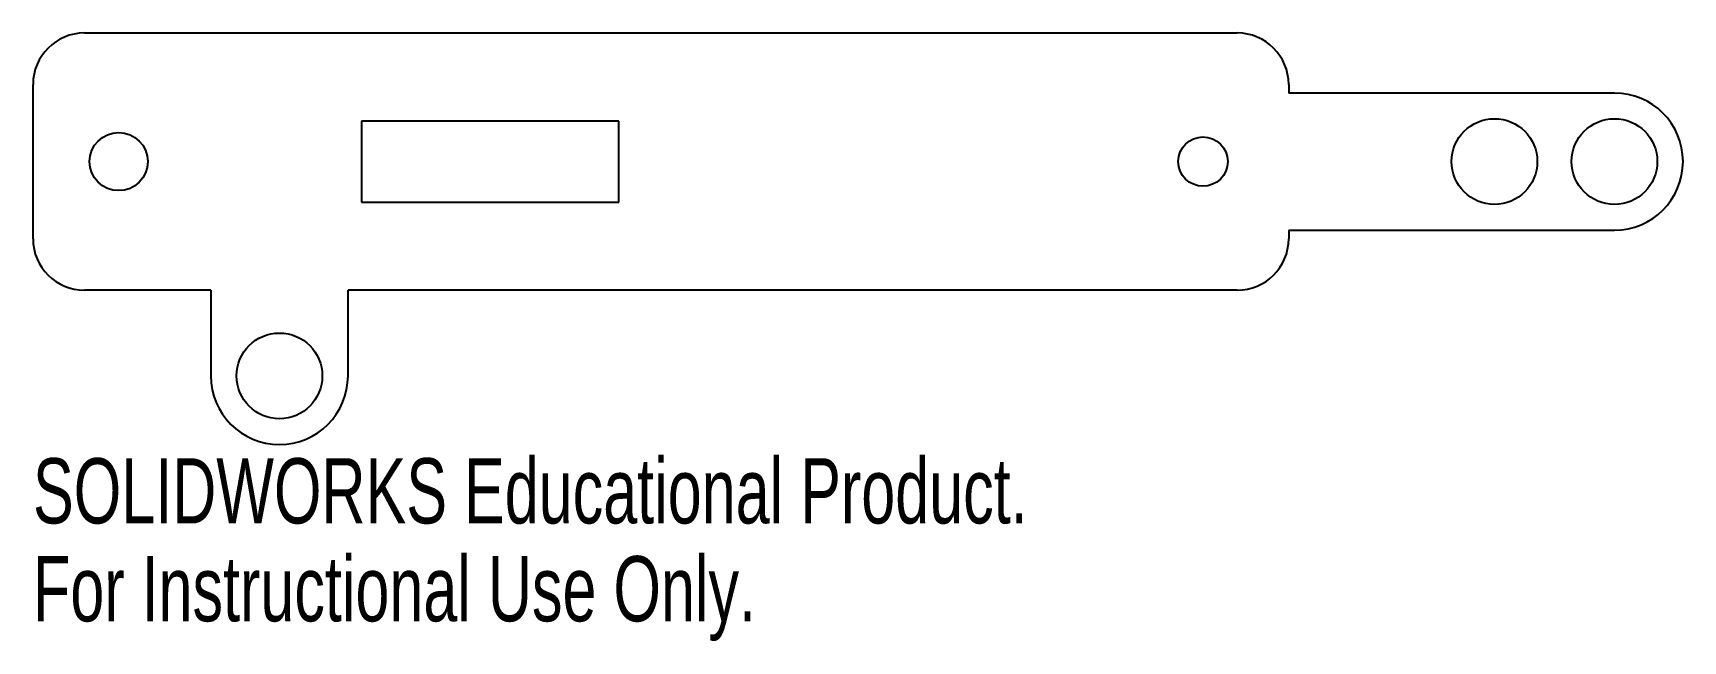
# Model space of a CAD drawing. Header units: inches. Extents: x -2.62 to 2.19, y 7.6 to 9.38.
import ezdxf

# ---------------------------------------------------------------- set-up
doc = ezdxf.new("R2010")
doc.units = ezdxf.units.IN
doc.header["$MEASUREMENT"] = 0
doc.styles.add('SLDTEXTSTYLE0', font='TXT', dxfattribs={"width": 0.7})

msp = doc.modelspace()

# ---------------------------------------------------------------- linework, layer by layer
at = {"color": 7, "linetype": 'Continuous', "lineweight": 25}
for p, q in [((-2.4717, 9.375), (0.8906, 9.375)), ((-2.6217, 8.775), (-2.6217, 9.225)), ((1.0406, 9.225), (1.0406, 9.2)), ((1.9906, 9.2), (1.0406, 9.2)), ((-0.9135, 9.1181), (-1.6635, 9.1181)), ((-1.6635, 9.1181), (-1.6635, 8.8819)), ((-0.9135, 8.8819), (-0.9135, 9.1181)), ((-1.6635, 8.8819), (-0.9135, 8.8819)), ((1.0406, 8.8), (1.0406, 8.775)), ((1.0406, 8.8), (1.9906, 8.8)), ((-2.103, 8.625), (-2.4717, 8.625)), ((-2.103, 8.625), (-2.103, 8.375)), ((-1.703, 8.375), (-1.703, 8.625)), ((0.8906, 8.625), (-1.703, 8.625))]:
    msp.add_line(p, q, dxfattribs=at)
for centre, radius in [((1.6406, 9), 0.125), ((1.9906, 9), 0.125), ((-2.3717, 9), 0.0848), ((0.7906, 9), 0.072), ((-1.903, 8.375), 0.125)]:
    msp.add_circle(centre, radius, dxfattribs=at)
for centre, radius, start, end in [((-2.4717, 9.225), 0.15, 90, 180), ((0.8906, 9.225), 0.15, 0, 90), ((1.9906, 9), 0.2, 270, 90), ((-2.4717, 8.775), 0.15, 180, 270), ((0.8906, 8.775), 0.15, 270, 0), ((-1.903, 8.375), 0.2, 180, 0)]:
    msp.add_arc(centre, radius, start, end, dxfattribs=at)

# ---------------------------------------------------------------- texts
at = {"color": 7, "linetype": 'Continuous', "char_height": 0.1903, "attachment_point": 1, "style": 'SLDTEXTSTYLE0'}
for s, insert in [('SOLIDWORKS Educational Product.', (-2.6217, 8.1349)), ('For Instructional Use Only.', (-2.6217, 7.8494))]:
    msp.add_mtext(s, dxfattribs=dict(at, insert=insert))

doc.saveas('drawing.dxf')
